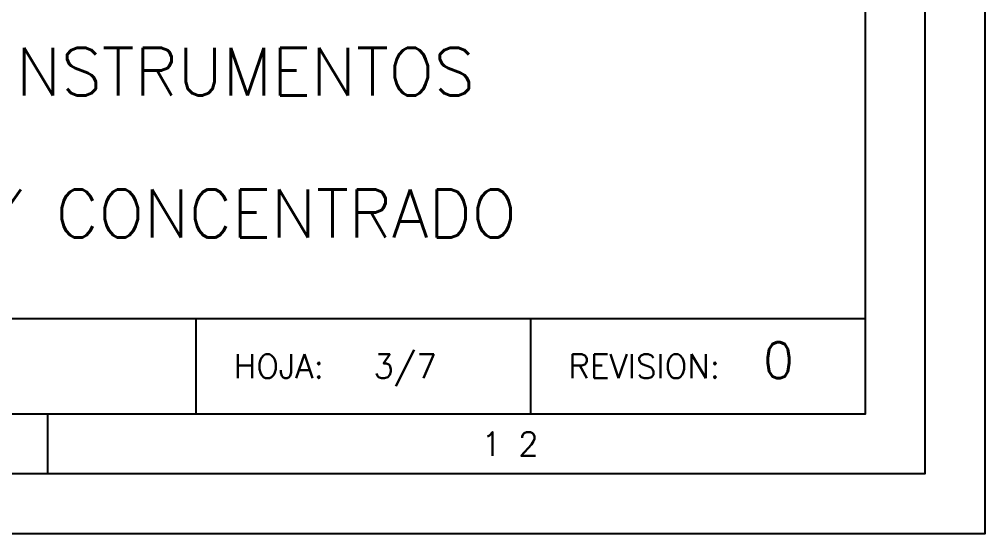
# Model space of a CAD drawing. Header units: millimetres. Extents: x 559 to 3993, y 623 to 920.
# Drawn here: x 1932.24 to 1972.57, y 622.89 to 644.37 of the extents above; entities that cross this region are included whole.
import ezdxf

# ---------------------------------------------------------------- set-up
doc = ezdxf.new("R2010")
doc.units = ezdxf.units.MM
doc.layers.add('CAJETIN', color=1, linetype='Continuous')
doc.layers.add('FORMATO', color=7, linetype='Continuous')
doc.styles.add('PY', font='ROMANS.shx')

# ---------------------------------------------------------------- blocks, each defined once
blk = doc.blocks.new('MARCO-A1')
at = {"layer": 'FORMATO', "color": 5}
blk.add_line((762.583, 10), (762.583, 5), dxfattribs=at)
at = {"layer": 'FORMATO', "color": 1}
blk.add_lwpolyline([(0, 594), (841, 594), (841, 0), (0, 0)], close=True, dxfattribs=at)
at = {"layer": 'FORMATO', "color": 5}
blk.add_lwpolyline([(5, 589), (836, 589), (836, 5), (5, 5)], close=True, dxfattribs=at)
at = {"layer": 'FORMATO', "color": 8, "linetype": 'Continuous'}
blk.add_lwpolyline([(10, 584), (831, 584), (831, 10), (10, 10)], close=True, dxfattribs=at)
at = {"layer": 'FORMATO', "color": 1, "style": 'PY'}
blk.add_text('1 2', height=2, dxfattribs=at).set_placement((798.883, 6.5))

msp = doc.modelspace()

# ---------------------------------------------------------------- linework, layer by layer
at = {"layer": 'CAJETIN', "color": 8, "linetype": 'Continuous'}
msp.add_line((1877.685, 631.879), (1967.578, 631.879), dxfattribs=at)
msp.add_line((1877.685, 631.879), (1967.578, 631.879), dxfattribs=at)
at = {"layer": 'CAJETIN', "color": 8}
for p, q in [((1939.611, 631.879), (1939.611, 627.884)), ((1939.611, 631.879), (1939.611, 627.884)), ((1953.595, 631.879), (1953.595, 627.884)), ((1953.595, 631.879), (1953.595, 627.884))]:
    msp.add_line(p, q, dxfattribs=at)

# ---------------------------------------------------------------- block references
at = {"xscale": 0.499409123998651, "yscale": 0.499409123998651, "zscale": 0.499409123998651}
msp.add_blockref('MARCO-A1', (1552.569, 622.89), dxfattribs=at)

# ---------------------------------------------------------------- texts
at = {"layer": 'CAJETIN', "color": 6, "style": 'PY'}
msp.add_text('0', height=1.498, dxfattribs=at).set_placement((1963.316, 629.382))
at = {"layer": 'CAJETIN', "color": 1, "style": 'PY'}
msp.add_text('3/7', height=0.9988, dxfattribs=at).set_placement((1947.028, 629.382))
at = {"layer": 'CAJETIN', "color": 5, "char_height": 1.99764, "width": 88.63238, "attachment_point": 5, "style": 'PY'}
for s, insert in [('DIAGRAMAS DE TUBERÍAS E INSTRUMENTOS', (1922.631, 642.182)), ('CUBETO 2: TANQUE DILUIDO Y CONCENTRADO', (1922.543, 636.165))]:
    msp.add_mtext(s, dxfattribs=dict(at, insert=insert))
at = {"layer": 'FORMATO', "color": 1, "style": 'PY'}
for s, p in [('HOJA:', (1941.195, 629.382)), ('REVISION:', (1955.179, 629.382))]:
    msp.add_text(s, height=0.9988, dxfattribs=at).set_placement(p)

doc.saveas('drawing.dxf')
